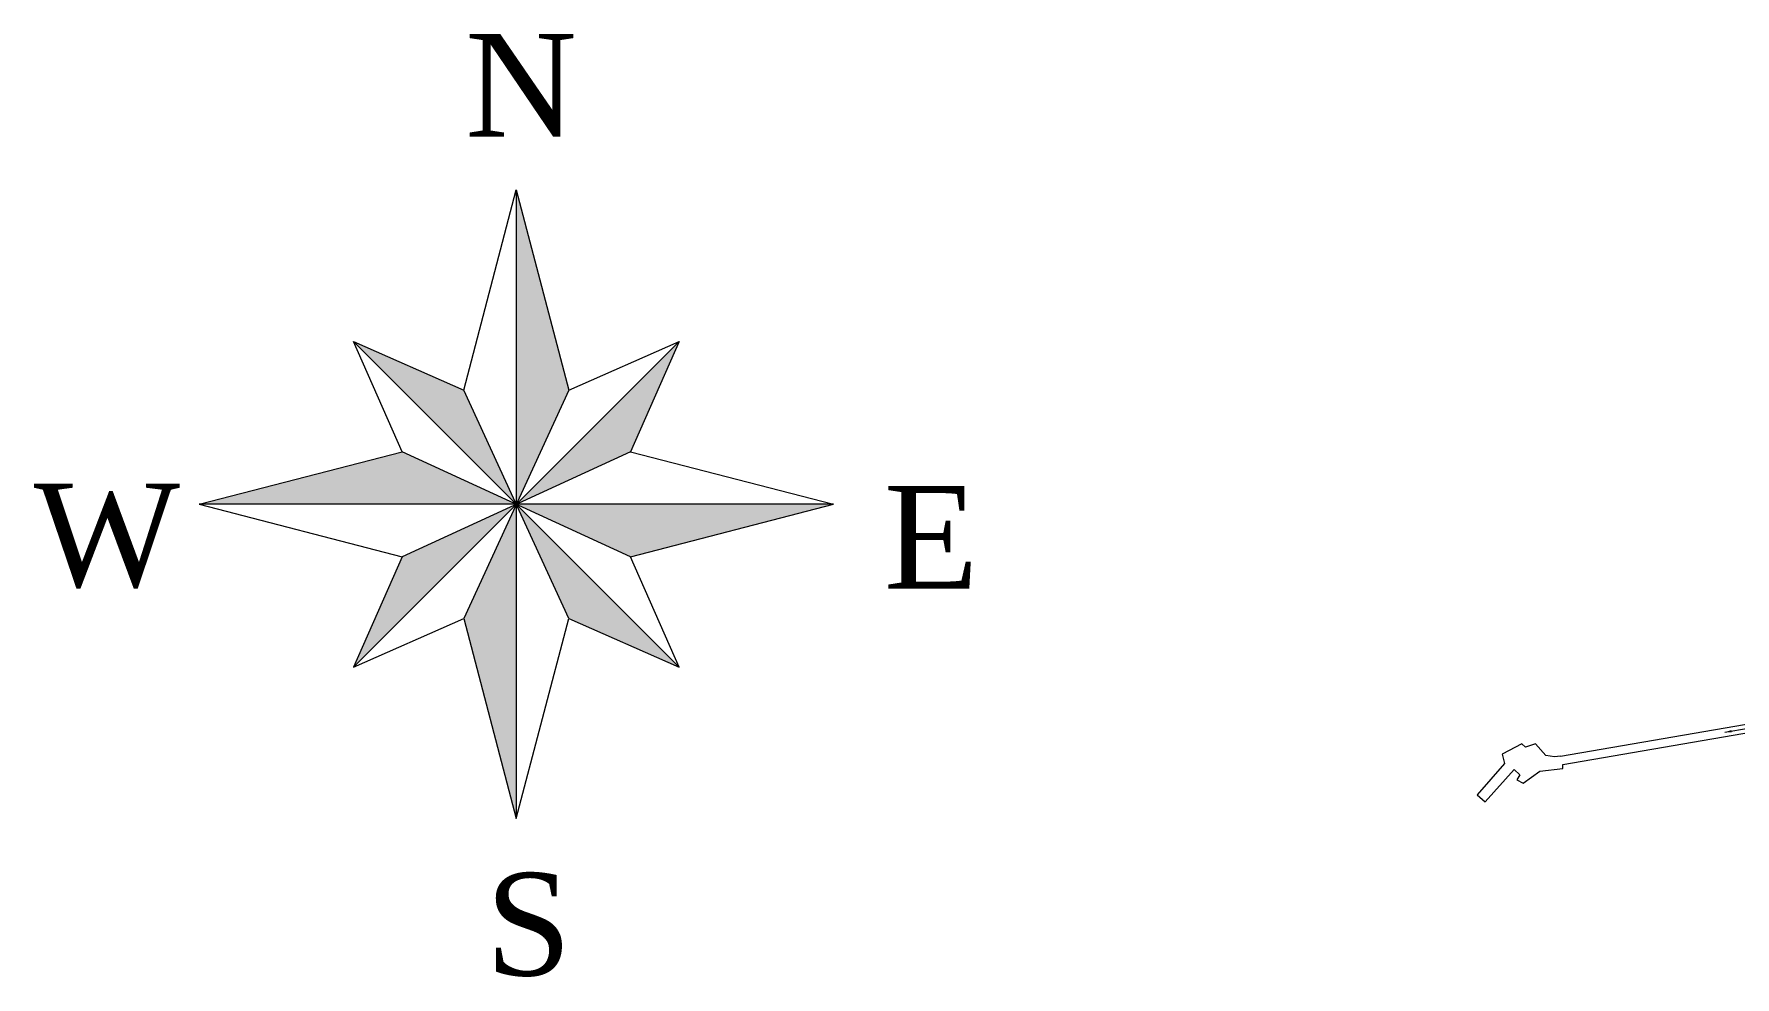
# Model space of a CAD drawing. Header units: metres. Extents: x -460 to 31334, y -1777 to 24987.
# Drawn here: x 98.785 to 102.294, y -745.278 to -743.334 of the extents above; entities that cross this region are included whole.
import ezdxf

# ---------------------------------------------------------------- set-up
doc = ezdxf.new("R2010")
doc.units = ezdxf.units.M
doc.header["$MEASUREMENT"] = 0
doc.layers.add('text', color=3, linetype='Continuous')
doc.layers.add('VICINITY_MAP', color=7, linetype='Continuous', lineweight=13)
doc.styles.get("Standard").update_dxf_attribs({"font": 'arial.ttf'})
doc.dimstyles.get("Standard").update_dxf_attribs({"dimtxt": 0.2, "dimasz": 0.2, "dimexe": 0.18, "dimexo": 0.05, "dimgap": 0.05, "dimtad": 1, "dimzin": 0, "dimdsep": 46, "dimtxsty": 'Standard', "dimblk": 'DOTBLANK', "dimcen": 0.09, "dimclrd": 256, "dimclre": 256, "dimaunit": 1, "dimadec": 6, "dimazin": 0, "dimtfac": 1, "dimtix": 1, "dimtofl": 0, "dimtmove": 0, "dimatfit": 3, "dimfxl": 1, "dimtolj": 1, "dimtzin": 0, "dimlwd": -1, "dimlwe": -1, "dimarcsym": 0})

# ---------------------------------------------------------------- blocks, each defined once
blk = doc.blocks.new('_DotBlank')
at = {"color": 0, "linetype": 'ByBlock', "lineweight": -2}
blk.add_line((-0.5, 0), (-1, 0), dxfattribs=at)
blk.add_circle((0, 0), 0.5, dxfattribs=at)
blk = doc.blocks.new('KQEFDFDFG')
at = {"layer": 'VICINITY_MAP', "color": 250, "lineweight": 0}
for p, q in [((26037.55, 5330.82), (26034.68, 5329.28)), ((26034.68, 5329.28), (26035.01, 5327.92)), ((26038.12, 5330.32), (26037.55, 5330.82)), ((26039.59, 5330.81), (26038.12, 5330.32)), ((26041.1, 5329.11), (26039.59, 5330.81)), ((26035.01, 5327.92), (26031.03, 5323.31)), ((26032.17, 5322.31), (26036.46, 5327.03)), ((26036.46, 5327.03), (26037.29, 5326.23)), ((26037.77, 5325.02), (26040.23, 5326.8)), ((26040.23, 5326.8), (26043.58, 5327.17)), ((26042.38, 5328.88), (26041.1, 5329.11)), ((26043.24, 5329), (26042.38, 5328.88)), ((26043.58, 5327.17), (26043.57, 5327.78)), ((26037.29, 5326.23), (26036.84, 5325.51)), ((26036.84, 5325.51), (26037.77, 5325.02)), ((26031.03, 5323.31), (26032.17, 5322.31)), ((26031.03, 5323.31), (26032.17, 5322.31))]:
    blk.add_line(p, q, dxfattribs=at)
for points in [[(26043.24, 5329), (26103.51, 5339.34)], [(26043.57, 5327.77), (26103.81, 5338.12)]]:
    blk.add_lwpolyline(points, dxfattribs=at)
blk.add_leader([(26067.35, 5332.5), (26070.86, 5333.08)], dimstyle='Standard', override={"dimasz": 1, "dimgap": 0.09, "dimtad": 0, "dimfxl": 0.05}, dxfattribs=at)

msp = doc.modelspace()

# ---------------------------------------------------------------- hatches: boundary and pattern name
at = {"lineweight": 5}
h = msp.add_hatch(color=5, dxfattribs=at)
h.dxf.hatch_style = 1
h.paths.add_polyline_path([(99.77971, -743.65535), (99.77971, -744.30359), (99.8883, -744.06792)])
h.paths.add_polyline_path([(100.0152, -744.19541), (100.11567, -743.96763), (99.77971, -744.30359)])
h.paths.add_polyline_path([(100.43383, -744.30359), (99.77971, -744.30359), (100.0152, -744.41177)])
h.paths.add_polyline_path([(99.77971, -744.30359), (99.8883, -744.53926), (100.11567, -744.63955)])
h.paths.add_polyline_path([(99.77971, -744.30359), (99.67112, -744.53926), (99.77971, -744.95183)])
h.paths.add_polyline_path([(99.77971, -744.30359), (99.54423, -744.41177), (99.44375, -744.63955)])
h.paths.add_polyline_path([(99.54423, -744.19541), (99.12559, -744.30359), (99.77971, -744.30359)])
h.paths.add_polyline_path([(99.67112, -744.06792), (99.44375, -743.96763), (99.77971, -744.30359)])

# ---------------------------------------------------------------- linework, layer by layer
at = {"color": 0, "lineweight": 5}
for p, q in [((99.77971, -743.65535), (99.77971, -744.95183)), ((99.44375, -743.96763), (100.11567, -744.63955)), ((100.11567, -743.96763), (99.44375, -744.63955)), ((99.8883, -744.06792), (99.67112, -744.53926)), ((99.8883, -744.53926), (99.67112, -744.06792)), ((100.0152, -744.41177), (99.54423, -744.19541)), ((100.0152, -744.19541), (99.54423, -744.41177)), ((100.43383, -744.30359), (99.12559, -744.30359))]:
    msp.add_line(p, q, dxfattribs=at)
for points in [[(99.12559, -744.30359), (99.54423, -744.19541), (99.44375, -743.96763), (99.67112, -744.06792), (99.77971, -743.65535), (99.8883, -744.06792), (100.11567, -743.96763), (100.0152, -744.19541), (100.43383, -744.30359)], [(99.12559, -744.30359), (99.54423, -744.41177), (99.44375, -744.63955), (99.67112, -744.53926), (99.77971, -744.95183), (99.8883, -744.53926), (100.11567, -744.63955), (100.0152, -744.41177), (100.43383, -744.30359)]]:
    msp.add_lwpolyline(points, dxfattribs=at)

# ---------------------------------------------------------------- block references
at = {"color": 252, "lineweight": 13, "xscale": 0.01406005031200456, "yscale": 0.01406005031200456, "zscale": 0.01406005031200456}
msp.add_blockref('KQEFDFDFG', (-264.23522, -819.74891), dxfattribs=at)

# ---------------------------------------------------------------- texts
at = {"layer": 'text', "color": 0, "lineweight": 9, "char_height": 0.2115288, "attachment_point": 7}
for s, insert in [('{\\fTimes New Roman|b0|i0|c0|p18;N}', (99.67414, -743.54523)), ('{\\fTimes New Roman|b0|i0|c0|p18;W}', (98.7843, -744.47746)), ('{\\fTimes New Roman|b0|i0|c0|p18;E}', (100.53808, -744.47746)), ('{\\fTimes New Roman|b0|i0|c0|p18;S}', (99.71602, -745.27838))]:
    msp.add_mtext_dynamic_manual_height_columns(s, width=31.7181505, gutter_width=1, heights=[0], dxfattribs=dict(at, insert=insert))

doc.saveas('drawing.dxf')
